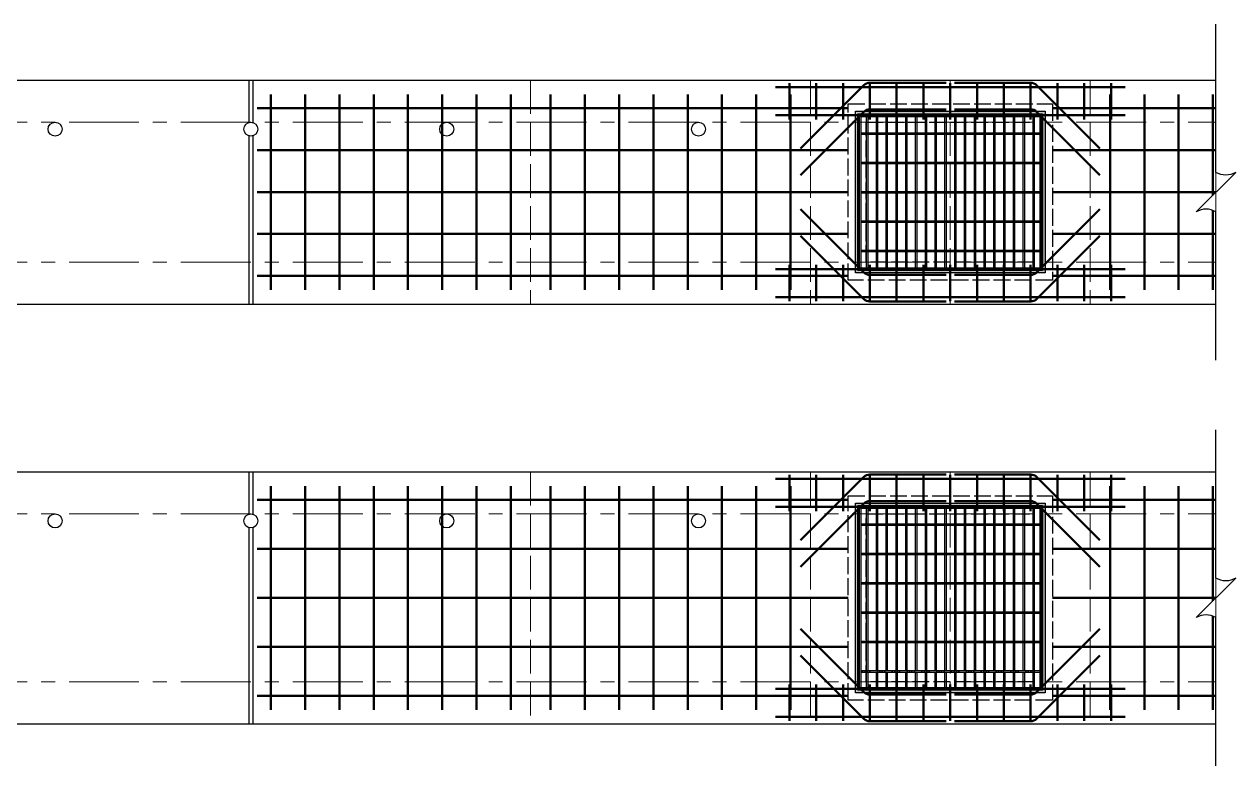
# Model space of a CAD drawing. Extents: x -4891 to 4829, y -5666 to -3242.
# Drawn here: x 4395.8 to 4828.9, y -4103.5 to -3838.5 of the extents above; entities that cross this region are included whole.
import ezdxf

# ---------------------------------------------------------------- set-up
doc = ezdxf.new("R2010")
doc.units = 0
doc.header["$MEASUREMENT"] = 0
doc.linetypes.add('ACAD_ISO02W100', pattern=[15, 12, -3])
doc.linetypes.add('CENTERX2', pattern=[4, 2.5, -0.5, 0.5, -0.5])
for name, color, linetype, lineweight in [('一、1.基本-圖框', 7, 'Continuous', 20), ('二、1.繪圖-既有設施', 8, 'Continuous', 20), ('二、2.繪圖-施作項目', 181, 'Continuous', 30), ('二、5.繪圖-鋼筋', 60, 'Continuous', 50), ('二、6.繪圖-其他施作項目', 35, 'Continuous', 30)]:
    doc.layers.add(name, color=color, linetype=linetype, lineweight=lineweight)
doc.layers.add('一、4.基本-隱藏', color=9, linetype='ACAD_ISO02W100', lineweight=20, plot=False)
doc.layers.add('三、3.文字-註解文字', color=2, linetype='Continuous')
pattern_1 = [(45, (3406.5, -3689.8314), (-2.65165, 2.65165), []), (45, (3407.384, -3689.8314), (-2.65165, 2.65165), []), (45, (3408.2678, -3689.8314), (-2.65165, 2.65165), []), (45, (3409.1517, -3689.8314), (-2.65165, 2.65165), [])]
pattern_2 = [(45, (3291.5, -3829.8314), (-2.65165, 2.65165), []), (45, (3292.384, -3829.8314), (-2.65165, 2.65165), []), (45, (3293.2678, -3829.8314), (-2.65165, 2.65165), []), (45, (3294.1517, -3829.8314), (-2.65165, 2.65165), [])]

msp = doc.modelspace()

# ---------------------------------------------------------------- hatches: boundary and pattern name
at = {"layer": '二、6.繪圖-其他施作項目'}
h = msp.add_hatch(color=256, dxfattribs=at)
h.dxf.hatch_style = 1
h.paths.add_polyline_path([(4692.961, -3927.386), (4760.761, -3927.386), (4760.761, -3869.586), (4692.961, -3869.586)])
h.paths.add_polyline_path([(4693.861, -3870.486), (4759.861, -3870.486), (4759.861, -3926.486), (4693.861, -3926.486)], flags=16)
h = msp.add_hatch(dxfattribs=at)
h.set_pattern_fill('ANSI34', color=256, scale=5)
h.set_pattern_definition(pattern_1)
h.paths.add_polyline_path([(4758.861, -3877.236), (4694.861, -3877.236), (4694.861, -3877.736), (4758.861, -3877.736)])
h = msp.add_hatch(dxfattribs=at)
h.set_pattern_fill('ANSI34', color=256, scale=5)
h.set_pattern_definition(pattern_1)
h.paths.add_polyline_path([(4758.861, -3887.736), (4694.861, -3887.736), (4694.861, -3888.236), (4758.861, -3888.236)])
h = msp.add_hatch(dxfattribs=at)
h.set_pattern_fill('ANSI34', color=256, scale=5)
h.set_pattern_definition(pattern_1)
h.paths.add_polyline_path([(4758.861, -3898.236), (4694.861, -3898.236), (4694.861, -3898.736), (4758.861, -3898.736)])
h = msp.add_hatch(dxfattribs=at)
h.set_pattern_fill('ANSI34', color=256, scale=5)
h.set_pattern_definition(pattern_1)
h.paths.add_polyline_path([(4758.861, -3908.736), (4694.861, -3908.736), (4694.861, -3909.236), (4758.861, -3909.236)])
h = msp.add_hatch(dxfattribs=at)
h.set_pattern_fill('ANSI34', color=256, scale=5)
h.set_pattern_definition(pattern_1)
h.paths.add_polyline_path([(4758.861, -3919.236), (4694.861, -3919.236), (4694.861, -3919.736), (4758.861, -3919.736)])
h = msp.add_hatch(color=256, dxfattribs=at)
h.dxf.hatch_style = 1
h.paths.add_polyline_path([(4692.961, -4077.386), (4760.761, -4077.386), (4760.761, -4009.586), (4692.961, -4009.586)])
h.paths.add_polyline_path([(4693.861, -4010.486), (4759.861, -4010.486), (4759.861, -4076.486), (4693.861, -4076.486)], flags=16)
h = msp.add_hatch(dxfattribs=at)
h.set_pattern_fill('ANSI34', color=256, scale=5)
h.set_pattern_definition(pattern_2)
h.paths.add_polyline_path([(4758.861, -4016.986), (4694.861, -4016.986), (4694.861, -4017.486), (4758.861, -4017.486)])
h = msp.add_hatch(dxfattribs=at)
h.set_pattern_fill('ANSI34', color=256, scale=5)
h.set_pattern_definition(pattern_2)
h.paths.add_polyline_path([(4758.861, -4027.486), (4694.861, -4027.486), (4694.861, -4027.986), (4758.861, -4027.986)])
h = msp.add_hatch(dxfattribs=at)
h.set_pattern_fill('ANSI34', color=256, scale=5)
h.set_pattern_definition(pattern_2)
h.paths.add_polyline_path([(4758.861, -4037.986), (4694.861, -4037.986), (4694.861, -4038.486), (4758.861, -4038.486)])
h = msp.add_hatch(dxfattribs=at)
h.set_pattern_fill('ANSI34', color=256, scale=5)
h.set_pattern_definition(pattern_2)
h.paths.add_polyline_path([(4758.861, -4048.486), (4694.861, -4048.486), (4694.861, -4048.986), (4758.861, -4048.986)])
h = msp.add_hatch(dxfattribs=at)
h.set_pattern_fill('ANSI34', color=256, scale=5)
h.set_pattern_definition(pattern_2)
h.paths.add_polyline_path([(4758.861, -4058.986), (4694.861, -4058.986), (4694.861, -4059.486), (4758.861, -4059.486)])
h = msp.add_hatch(dxfattribs=at)
h.set_pattern_fill('ANSI34', color=256, scale=5)
h.set_pattern_definition(pattern_2)
h.paths.add_polyline_path([(4758.861, -4069.486), (4694.861, -4069.486), (4694.861, -4069.986), (4758.861, -4069.986)])

# ---------------------------------------------------------------- linework, layer by layer
at = {"layer": '一、1.基本-圖框', "linetype": 'Continuous'}
for points in [[(4821.861, -3858.486), (4131.861, -3858.486), (4131.861, -3938.486), (4821.861, -3938.486)], [(4821.861, -3998.486), (4131.861, -3998.486), (4131.861, -4088.486), (4821.861, -4088.486)]]:
    msp.add_lwpolyline(points, close=True, dxfattribs=at)
at = {"layer": '一、4.基本-隱藏'}
for points in [[(4576.861, -3858.486), (4576.861, -3938.486)], [(4676.861, -3858.486), (4676.861, -3938.486)], [(4726.861, -3858.486), (4726.861, -3938.486)], [(4776.861, -3858.486), (4776.861, -3938.486)], [(4576.861, -3998.486), (4576.861, -4088.486)], [(4676.861, -3998.486), (4676.861, -4088.486)], [(4726.861, -3998.486), (4726.861, -4088.486)], [(4776.861, -3998.486), (4776.861, -4088.486)]]:
    msp.add_lwpolyline(points, dxfattribs=at)
at = {"layer": '三、3.文字-註解文字'}
for points in [[(4821.861, -3958.486), (4821.861, -3905.557, 0.2828427), (4814.79, -3905.557), (4828.932, -3891.415, -0.2828427), (4821.861, -3891.415), (4821.861, -3838.486)], [(4821.861, -4103.486), (4821.861, -4050.557, 0.2828427), (4814.79, -4050.557), (4828.932, -4036.415, -0.2828427), (4821.861, -4036.415), (4821.861, -3983.486)]]:
    msp.add_lwpolyline(points, format="xyb", dxfattribs=at)
at = {"layer": '二、1.繪圖-既有設施', "linetype": 'CENTERX2', "ltscale": 10}
for points in [[(4131.861, -3873.486), (4821.861, -3873.486)], [(4131.861, -3923.486), (4821.861, -3923.486)], [(4131.861, -4013.486), (4821.861, -4013.486)], [(4131.861, -4073.486), (4821.861, -4073.486)]]:
    msp.add_lwpolyline(points, dxfattribs=at)
at = {"layer": '二、2.繪圖-施作項目', "linetype": 'Continuous'}
for points in [[(4131.861, -3858.486), (4821.861, -3858.486)], [(4476.111, -3858.486), (4476.111, -3873.601)], [(4477.611, -3858.486), (4477.611, -3873.601)], [(4476.111, -3878.371), (4476.111, -3938.486)], [(4477.611, -3878.371), (4477.611, -3938.486)], [(4131.861, -3938.486), (4821.861, -3938.486)], [(4131.861, -3998.486), (4821.861, -3998.486)], [(4476.111, -3998.486), (4476.111, -4013.601)], [(4477.611, -3998.486), (4477.611, -4013.601)], [(4476.111, -4018.371), (4476.111, -4088.486)], [(4477.611, -4018.371), (4477.611, -4088.486)], [(4131.861, -4088.486), (4821.861, -4088.486)]]:
    msp.add_lwpolyline(points, dxfattribs=at)
at = {"layer": '二、5.繪圖-鋼筋'}
for points in [[(4664.361, -3860.986), (4789.361, -3860.986)], [(4669.361, -3872.486), (4669.361, -3859.486)], [(4678.944, -3872.486), (4678.944, -3859.486)], [(4688.527, -3872.486), (4688.527, -3859.486)], [(4698.111, -3872.486), (4698.111, -3859.486)], [(4707.694, -3872.486), (4707.694, -3859.486)], [(4717.277, -3872.486), (4717.277, -3859.486)], [(4726.861, -3872.486), (4726.861, -3859.486)], [(4736.444, -3872.486), (4736.444, -3859.486)], [(4746.027, -3872.486), (4746.027, -3859.486)], [(4755.611, -3872.486), (4755.611, -3859.486)], [(4765.194, -3872.486), (4765.194, -3859.486)], [(4774.777, -3872.486), (4774.777, -3859.486)], [(4784.361, -3872.486), (4784.361, -3859.486)], [(4484.011, -3863.536), (4484.011, -3933.436)], [(4496.261, -3863.536), (4496.261, -3933.436)], [(4508.511, -3863.536), (4508.511, -3933.436)], [(4520.761, -3863.536), (4520.761, -3933.436)], [(4533.011, -3863.536), (4533.011, -3933.436)], [(4545.261, -3863.536), (4545.261, -3933.436)], [(4557.511, -3863.536), (4557.511, -3933.436)], [(4569.751, -3863.536), (4569.751, -3933.436)], [(4584.011, -3863.536), (4584.011, -3933.436)], [(4596.261, -3863.536), (4596.261, -3933.436)], [(4608.511, -3863.536), (4608.511, -3933.436)], [(4620.761, -3863.536), (4620.761, -3933.436)], [(4633.011, -3863.536), (4633.011, -3933.436)], [(4645.261, -3863.536), (4645.261, -3933.436)], [(4657.511, -3863.536), (4657.511, -3933.436)], [(4669.751, -3863.536), (4669.751, -3933.436)], [(4784.011, -3863.536), (4784.011, -3933.436)], [(4796.261, -3863.536), (4796.261, -3933.436)], [(4808.511, -3863.536), (4808.511, -3933.436)], [(4820.761, -3863.536), (4820.761, -3899.586)], [(4664.361, -3870.986), (4789.361, -3870.986)], [(4820.761, -3905.012), (4820.761, -3933.436)], [(4664.361, -3925.986), (4789.361, -3925.986)], [(4669.361, -3924.486), (4669.361, -3937.486)], [(4678.944, -3924.486), (4678.944, -3937.486)], [(4688.527, -3924.486), (4688.527, -3937.486)], [(4698.111, -3924.486), (4698.111, -3937.486)], [(4707.694, -3924.486), (4707.694, -3937.486)], [(4717.277, -3924.486), (4717.277, -3937.486)], [(4726.861, -3924.486), (4726.861, -3937.486)], [(4736.444, -3924.486), (4736.444, -3937.486)], [(4746.027, -3924.486), (4746.027, -3937.486)], [(4755.611, -3924.486), (4755.611, -3937.486)], [(4765.194, -3924.486), (4765.194, -3937.486)], [(4774.777, -3924.486), (4774.777, -3937.486)], [(4784.361, -3924.486), (4784.361, -3937.486)], [(4664.361, -3935.986), (4789.361, -3935.986)], [(4664.361, -4000.986), (4789.361, -4000.986)], [(4669.361, -4012.486), (4669.361, -3999.486)], [(4678.944, -4012.486), (4678.944, -3999.486)], [(4688.527, -4012.486), (4688.527, -3999.486)], [(4698.111, -4012.486), (4698.111, -3999.486)], [(4707.694, -4012.486), (4707.694, -3999.486)], [(4717.277, -4012.486), (4717.277, -3999.486)], [(4726.861, -4012.486), (4726.861, -3999.486)], [(4736.444, -4012.486), (4736.444, -3999.486)], [(4746.027, -4012.486), (4746.027, -3999.486)], [(4755.611, -4012.486), (4755.611, -3999.486)], [(4765.194, -4012.486), (4765.194, -3999.486)], [(4774.777, -4012.486), (4774.777, -3999.486)], [(4784.361, -4012.486), (4784.361, -3999.486)], [(4484.011, -4003.536), (4484.011, -4083.486)], [(4496.261, -4003.536), (4496.261, -4083.486)], [(4508.511, -4003.536), (4508.511, -4083.486)], [(4520.761, -4003.536), (4520.761, -4083.486)], [(4533.011, -4003.536), (4533.011, -4083.486)], [(4545.261, -4003.536), (4545.261, -4083.486)], [(4557.511, -4003.536), (4557.511, -4083.486)], [(4569.751, -4003.536), (4569.751, -4083.486)], [(4584.011, -4003.536), (4584.011, -4083.486)], [(4596.261, -4003.536), (4596.261, -4083.486)], [(4608.511, -4003.536), (4608.511, -4083.486)], [(4620.761, -4003.536), (4620.761, -4083.486)], [(4633.011, -4003.536), (4633.011, -4083.486)], [(4645.261, -4003.536), (4645.261, -4083.486)], [(4657.511, -4003.536), (4657.511, -4083.486)], [(4669.751, -4003.536), (4669.751, -4083.486)], [(4784.011, -4003.536), (4784.011, -4083.486)], [(4796.261, -4003.536), (4796.261, -4083.486)], [(4808.511, -4003.536), (4808.511, -4083.486)], [(4820.761, -4003.536), (4820.761, -4044.586)], [(4664.361, -4010.986), (4789.361, -4010.986)], [(4820.761, -4050.012), (4820.761, -4083.486)], [(4669.361, -4074.486), (4669.361, -4087.486)], [(4678.944, -4074.486), (4678.944, -4087.486)], [(4688.527, -4074.486), (4688.527, -4087.486)], [(4698.111, -4074.486), (4698.111, -4087.486)], [(4707.694, -4074.486), (4707.694, -4087.486)], [(4717.277, -4074.486), (4717.277, -4087.486)], [(4726.861, -4074.486), (4726.861, -4087.486)], [(4736.444, -4074.486), (4736.444, -4087.486)], [(4746.027, -4074.486), (4746.027, -4087.486)], [(4755.611, -4074.486), (4755.611, -4087.486)], [(4765.194, -4074.486), (4765.194, -4087.486)], [(4774.777, -4074.486), (4774.777, -4087.486)], [(4784.361, -4074.486), (4784.361, -4087.486)], [(4664.361, -4075.986), (4789.361, -4075.986)], [(4664.361, -4085.986), (4789.361, -4085.986)]]:
    msp.add_lwpolyline(points, dxfattribs=at)
for points in [[(4725.361, -3859.406), (4698.103, -3859.406, 0.1989124), (4695.982, -3860.284), (4673.361, -3882.906)], [(4728.361, -3859.406), (4755.618, -3859.406, -0.1989124), (4757.739, -3860.284), (4780.361, -3882.906)], [(4725.361, -3868.906), (4698.103, -3868.906, 0.1989124), (4695.982, -3869.784), (4673.361, -3892.406)], [(4728.361, -3868.906), (4755.618, -3868.906, -0.1989124), (4757.739, -3869.784), (4780.361, -3892.406)], [(4725.361, -3928.066), (4698.103, -3928.066, -0.1989124), (4695.982, -3927.187), (4673.361, -3904.566)], [(4728.361, -3928.066), (4755.618, -3928.066, 0.1989124), (4757.739, -3927.187), (4780.361, -3904.566)], [(4725.361, -3937.566), (4698.103, -3937.566, -0.1989124), (4695.982, -3936.687), (4673.361, -3914.066)], [(4728.361, -3937.566), (4755.618, -3937.566, 0.1989124), (4757.739, -3936.687), (4780.361, -3914.066)], [(4725.361, -3999.406), (4698.103, -3999.406, 0.1989124), (4695.982, -4000.284), (4673.361, -4022.906)], [(4728.361, -3999.406), (4755.618, -3999.406, -0.1989124), (4757.739, -4000.284), (4780.361, -4022.906)], [(4725.361, -4008.906), (4698.103, -4008.906, 0.1989124), (4695.982, -4009.784), (4673.361, -4032.406)], [(4728.361, -4008.906), (4755.618, -4008.906, -0.1989124), (4757.739, -4009.784), (4780.361, -4032.406)], [(4725.361, -4078.066), (4698.103, -4078.066, -0.1989124), (4695.982, -4077.187), (4673.361, -4054.566)], [(4728.361, -4078.066), (4755.618, -4078.066, 0.1989124), (4757.739, -4077.187), (4780.361, -4054.566)], [(4725.361, -4087.566), (4698.103, -4087.566, -0.1989124), (4695.982, -4086.687), (4673.361, -4064.066)], [(4728.361, -4087.566), (4755.618, -4087.566, 0.1989124), (4757.739, -4086.687), (4780.361, -4064.066)]]:
    msp.add_lwpolyline(points, format="xyb", dxfattribs=at)
at = {"layer": '二、5.繪圖-鋼筋', "linetype": 'Continuous'}
for points in [[(4479.111, -3868.523), (4690.361, -3868.523)], [(4763.361, -3868.523), (4821.861, -3868.523)], [(4479.111, -3883.486), (4690.361, -3883.486)], [(4763.361, -3883.486), (4821.861, -3883.486)], [(4479.111, -3898.448), (4690.361, -3898.448)], [(4763.361, -3898.448), (4821.861, -3898.448)], [(4479.111, -3913.411), (4690.361, -3913.411)], [(4763.361, -3913.411), (4821.861, -3913.411)], [(4479.111, -3928.448), (4690.361, -3928.448)], [(4763.361, -3928.448), (4821.861, -3928.448)], [(4479.111, -4008.486), (4690.361, -4008.486)], [(4763.361, -4008.486), (4821.861, -4008.486)], [(4479.111, -4025.986), (4690.361, -4025.986)], [(4763.361, -4025.986), (4821.861, -4025.986)], [(4479.111, -4043.486), (4690.361, -4043.486)], [(4763.361, -4043.486), (4821.861, -4043.486)], [(4479.111, -4060.986), (4690.361, -4060.986)], [(4763.361, -4060.986), (4821.861, -4060.986)], [(4479.111, -4078.486), (4690.361, -4078.486)], [(4763.361, -4078.486), (4821.861, -4078.486)]]:
    msp.add_lwpolyline(points, dxfattribs=at)
at = {"layer": '二、6.繪圖-其他施作項目', "linetype": 'ACAD_ISO02W100', "ltscale": 0.5}
for points in [[(4690.361, -3866.986), (4763.361, -3866.986), (4763.361, -3929.986), (4690.361, -3929.986)], [(4696.861, -3873.486), (4756.861, -3873.486), (4756.861, -3923.486), (4696.861, -3923.486)], [(4690.361, -4006.986), (4763.361, -4006.986), (4763.361, -4079.986), (4690.361, -4079.986)], [(4696.861, -4013.486), (4756.861, -4013.486), (4756.861, -4073.486), (4696.861, -4073.486)]]:
    msp.add_lwpolyline(points, close=True, dxfattribs=at)
at = {"layer": '二、6.繪圖-其他施作項目'}
for points in [[(4692.961, -3869.586), (4760.761, -3869.586), (4760.761, -3927.386), (4692.961, -3927.386)], [(4693.861, -3870.486), (4759.861, -3870.486), (4759.861, -3926.486), (4693.861, -3926.486)], [(4694.361, -3870.986), (4759.361, -3870.986), (4759.361, -3925.986), (4694.361, -3925.986)], [(4692.961, -4009.586), (4760.761, -4009.586), (4760.761, -4077.386), (4692.961, -4077.386)], [(4693.861, -4010.486), (4759.861, -4010.486), (4759.861, -4076.486), (4693.861, -4076.486)], [(4694.361, -4010.986), (4759.361, -4010.986), (4759.361, -4075.986), (4694.361, -4075.986)]]:
    msp.add_lwpolyline(points, close=True, dxfattribs=at)
for points in [[(4694.361, -3870.986), (4759.361, -3870.986)], [(4694.361, -3870.986), (4694.361, -3925.986)], [(4694.861, -3870.986), (4694.861, -3925.986)], [(4694.861, -3871.486), (4758.861, -3871.486)], [(4696.861, -3871.486), (4696.861, -3877.236)], [(4697.361, -3871.486), (4697.361, -3877.236)], [(4700.361, -3871.486), (4700.361, -3877.236)], [(4700.861, -3871.486), (4700.861, -3877.236)], [(4703.861, -3871.486), (4703.861, -3877.236)], [(4704.361, -3871.486), (4704.361, -3877.236)], [(4707.361, -3871.486), (4707.361, -3877.236)], [(4707.861, -3871.486), (4707.861, -3877.236)], [(4710.861, -3871.486), (4710.861, -3877.236)], [(4711.361, -3871.486), (4711.361, -3877.236)], [(4714.361, -3871.486), (4714.361, -3877.236)], [(4714.861, -3871.486), (4714.861, -3877.236)], [(4717.861, -3871.486), (4717.861, -3877.236)], [(4718.361, -3871.486), (4718.361, -3877.236)], [(4721.361, -3871.486), (4721.361, -3877.236)], [(4721.861, -3871.486), (4721.861, -3877.236)], [(4724.861, -3871.486), (4724.861, -3877.236)], [(4725.361, -3871.486), (4725.361, -3877.236)], [(4728.361, -3871.486), (4728.361, -3877.236)], [(4728.861, -3871.486), (4728.861, -3877.236)], [(4731.861, -3871.486), (4731.861, -3877.236)], [(4732.361, -3871.486), (4732.361, -3877.236)], [(4735.361, -3871.486), (4735.361, -3877.236)], [(4735.861, -3871.486), (4735.861, -3877.236)], [(4738.861, -3871.486), (4738.861, -3877.236)], [(4739.361, -3871.486), (4739.361, -3877.236)], [(4742.361, -3871.486), (4742.361, -3877.236)], [(4742.861, -3871.486), (4742.861, -3877.236)], [(4745.861, -3871.486), (4745.861, -3877.236)], [(4746.361, -3871.486), (4746.361, -3877.236)], [(4749.361, -3871.486), (4749.361, -3877.236)], [(4749.861, -3871.486), (4749.861, -3877.236)], [(4752.861, -3871.486), (4752.861, -3877.236)], [(4753.361, -3871.486), (4753.361, -3877.236)], [(4756.361, -3871.486), (4756.361, -3877.236)], [(4756.861, -3871.486), (4756.861, -3877.236)], [(4758.861, -3870.986), (4758.861, -3925.986)], [(4759.361, -3870.986), (4759.361, -3925.986)], [(4694.861, -3877.236), (4758.861, -3877.236)], [(4694.861, -3877.736), (4758.861, -3877.736)], [(4696.861, -3877.736), (4696.861, -3887.736)], [(4697.361, -3877.736), (4697.361, -3887.736)], [(4700.361, -3877.736), (4700.361, -3887.736)], [(4700.861, -3877.736), (4700.861, -3887.736)], [(4703.861, -3877.736), (4703.861, -3887.736)], [(4704.361, -3877.736), (4704.361, -3887.736)], [(4707.361, -3877.736), (4707.361, -3887.736)], [(4707.861, -3877.736), (4707.861, -3887.736)], [(4710.861, -3877.736), (4710.861, -3887.736)], [(4711.361, -3877.736), (4711.361, -3887.736)], [(4714.361, -3877.736), (4714.361, -3887.736)], [(4714.861, -3877.736), (4714.861, -3887.736)], [(4717.861, -3877.736), (4717.861, -3887.736)], [(4718.361, -3877.736), (4718.361, -3887.736)], [(4721.361, -3877.736), (4721.361, -3887.736)], [(4721.861, -3877.736), (4721.861, -3887.736)], [(4724.861, -3877.736), (4724.861, -3887.736)], [(4725.361, -3877.736), (4725.361, -3887.736)], [(4728.361, -3877.736), (4728.361, -3887.736)], [(4728.861, -3877.736), (4728.861, -3887.736)], [(4731.861, -3877.736), (4731.861, -3887.736)], [(4732.361, -3877.736), (4732.361, -3887.736)], [(4735.361, -3877.736), (4735.361, -3887.736)], [(4735.861, -3877.736), (4735.861, -3887.736)], [(4738.861, -3877.736), (4738.861, -3887.736)], [(4739.361, -3877.736), (4739.361, -3887.736)], [(4742.361, -3877.736), (4742.361, -3887.736)], [(4742.861, -3877.736), (4742.861, -3887.736)], [(4745.861, -3877.736), (4745.861, -3887.736)], [(4746.361, -3877.736), (4746.361, -3887.736)], [(4749.361, -3877.736), (4749.361, -3887.736)], [(4749.861, -3877.736), (4749.861, -3887.736)], [(4752.861, -3877.736), (4752.861, -3887.736)], [(4753.361, -3877.736), (4753.361, -3887.736)], [(4756.361, -3877.736), (4756.361, -3887.736)], [(4756.861, -3877.736), (4756.861, -3887.736)], [(4694.861, -3887.736), (4758.861, -3887.736)], [(4694.861, -3888.236), (4758.861, -3888.236)], [(4696.861, -3888.236), (4696.861, -3898.236)], [(4697.361, -3888.236), (4697.361, -3898.236)], [(4700.361, -3888.236), (4700.361, -3898.236)], [(4700.861, -3888.236), (4700.861, -3898.236)], [(4703.861, -3888.236), (4703.861, -3898.236)], [(4704.361, -3888.236), (4704.361, -3898.236)], [(4707.361, -3888.236), (4707.361, -3898.236)], [(4707.861, -3888.236), (4707.861, -3898.236)], [(4710.861, -3888.236), (4710.861, -3898.236)], [(4711.361, -3888.236), (4711.361, -3898.236)], [(4714.361, -3888.236), (4714.361, -3898.236)], [(4714.861, -3888.236), (4714.861, -3898.236)], [(4717.861, -3888.236), (4717.861, -3898.236)], [(4718.361, -3888.236), (4718.361, -3898.236)], [(4721.361, -3888.236), (4721.361, -3898.236)], [(4721.861, -3888.236), (4721.861, -3898.236)], [(4724.861, -3888.236), (4724.861, -3898.236)], [(4725.361, -3888.236), (4725.361, -3898.236)], [(4728.361, -3888.236), (4728.361, -3898.236)], [(4728.861, -3888.236), (4728.861, -3898.236)], [(4731.861, -3888.236), (4731.861, -3898.236)], [(4732.361, -3888.236), (4732.361, -3898.236)], [(4735.361, -3888.236), (4735.361, -3898.236)], [(4735.861, -3888.236), (4735.861, -3898.236)], [(4738.861, -3888.236), (4738.861, -3898.236)], [(4739.361, -3888.236), (4739.361, -3898.236)], [(4742.361, -3888.236), (4742.361, -3898.236)], [(4742.861, -3888.236), (4742.861, -3898.236)], [(4745.861, -3888.236), (4745.861, -3898.236)], [(4746.361, -3888.236), (4746.361, -3898.236)], [(4749.361, -3888.236), (4749.361, -3898.236)], [(4749.861, -3888.236), (4749.861, -3898.236)], [(4752.861, -3888.236), (4752.861, -3898.236)], [(4753.361, -3888.236), (4753.361, -3898.236)], [(4756.361, -3888.236), (4756.361, -3898.236)], [(4756.861, -3888.236), (4756.861, -3898.236)], [(4694.861, -3898.236), (4758.861, -3898.236)], [(4694.861, -3898.736), (4758.861, -3898.736)], [(4696.861, -3898.736), (4696.861, -3908.736)], [(4697.361, -3898.736), (4697.361, -3908.736)], [(4700.361, -3898.736), (4700.361, -3908.736)], [(4700.861, -3898.736), (4700.861, -3908.736)], [(4703.861, -3898.736), (4703.861, -3908.736)], [(4704.361, -3898.736), (4704.361, -3908.736)], [(4707.361, -3898.736), (4707.361, -3908.736)], [(4707.861, -3898.736), (4707.861, -3908.736)], [(4710.861, -3898.736), (4710.861, -3908.736)], [(4711.361, -3898.736), (4711.361, -3908.736)], [(4714.361, -3898.736), (4714.361, -3908.736)], [(4714.861, -3898.736), (4714.861, -3908.736)], [(4717.861, -3898.736), (4717.861, -3908.736)], [(4718.361, -3898.736), (4718.361, -3908.736)], [(4721.361, -3898.736), (4721.361, -3908.736)], [(4721.861, -3898.736), (4721.861, -3908.736)], [(4724.861, -3898.736), (4724.861, -3908.736)], [(4725.361, -3898.736), (4725.361, -3908.736)], [(4728.361, -3898.736), (4728.361, -3908.736)], [(4728.861, -3898.736), (4728.861, -3908.736)], [(4731.861, -3898.736), (4731.861, -3908.736)], [(4732.361, -3898.736), (4732.361, -3908.736)], [(4735.361, -3898.736), (4735.361, -3908.736)], [(4735.861, -3898.736), (4735.861, -3908.736)], [(4738.861, -3898.736), (4738.861, -3908.736)], [(4739.361, -3898.736), (4739.361, -3908.736)], [(4742.361, -3898.736), (4742.361, -3908.736)], [(4742.861, -3898.736), (4742.861, -3908.736)], [(4745.861, -3898.736), (4745.861, -3908.736)], [(4746.361, -3898.736), (4746.361, -3908.736)], [(4749.361, -3898.736), (4749.361, -3908.736)], [(4749.861, -3898.736), (4749.861, -3908.736)], [(4752.861, -3898.736), (4752.861, -3908.736)], [(4753.361, -3898.736), (4753.361, -3908.736)], [(4756.361, -3898.736), (4756.361, -3908.736)], [(4756.861, -3898.736), (4756.861, -3908.736)], [(4694.861, -3908.736), (4758.861, -3908.736)], [(4694.861, -3909.236), (4758.861, -3909.236)], [(4696.861, -3909.236), (4696.861, -3919.236)], [(4697.361, -3909.236), (4697.361, -3919.236)], [(4700.361, -3909.236), (4700.361, -3919.236)], [(4700.861, -3909.236), (4700.861, -3919.236)], [(4703.861, -3909.236), (4703.861, -3919.236)], [(4704.361, -3909.236), (4704.361, -3919.236)], [(4707.361, -3909.236), (4707.361, -3919.236)], [(4707.861, -3909.236), (4707.861, -3919.236)], [(4710.861, -3909.236), (4710.861, -3919.236)], [(4711.361, -3909.236), (4711.361, -3919.236)], [(4714.361, -3909.236), (4714.361, -3919.236)], [(4714.861, -3909.236), (4714.861, -3919.236)], [(4717.861, -3909.236), (4717.861, -3919.236)], [(4718.361, -3909.236), (4718.361, -3919.236)], [(4721.361, -3909.236), (4721.361, -3919.236)], [(4721.861, -3909.236), (4721.861, -3919.236)], [(4724.861, -3909.236), (4724.861, -3919.236)], [(4725.361, -3909.236), (4725.361, -3919.236)], [(4728.361, -3909.236), (4728.361, -3919.236)], [(4728.861, -3909.236), (4728.861, -3919.236)], [(4731.861, -3909.236), (4731.861, -3919.236)], [(4732.361, -3909.236), (4732.361, -3919.236)], [(4735.361, -3909.236), (4735.361, -3919.236)], [(4735.861, -3909.236), (4735.861, -3919.236)], [(4738.861, -3909.236), (4738.861, -3919.236)], [(4739.361, -3909.236), (4739.361, -3919.236)], [(4742.361, -3909.236), (4742.361, -3919.236)], [(4742.861, -3909.236), (4742.861, -3919.236)], [(4745.861, -3909.236), (4745.861, -3919.236)], [(4746.361, -3909.236), (4746.361, -3919.236)], [(4749.361, -3909.236), (4749.361, -3919.236)], [(4749.861, -3909.236), (4749.861, -3919.236)], [(4752.861, -3909.236), (4752.861, -3919.236)], [(4753.361, -3909.236), (4753.361, -3919.236)], [(4756.361, -3909.236), (4756.361, -3919.236)], [(4756.861, -3909.236), (4756.861, -3919.236)], [(4694.861, -3919.236), (4758.861, -3919.236)], [(4694.861, -3919.736), (4758.861, -3919.736)], [(4696.861, -3919.736), (4696.861, -3925.486)], [(4697.361, -3919.736), (4697.361, -3925.486)], [(4700.361, -3919.736), (4700.361, -3925.486)], [(4700.861, -3919.736), (4700.861, -3925.486)], [(4703.861, -3919.736), (4703.861, -3925.486)], [(4704.361, -3919.736), (4704.361, -3925.486)], [(4707.361, -3919.736), (4707.361, -3925.486)], [(4707.861, -3919.736), (4707.861, -3925.486)], [(4710.861, -3919.736), (4710.861, -3925.486)], [(4711.361, -3919.736), (4711.361, -3925.486)], [(4714.361, -3919.736), (4714.361, -3925.486)], [(4714.861, -3919.736), (4714.861, -3925.486)], [(4717.861, -3919.736), (4717.861, -3925.486)], [(4718.361, -3919.736), (4718.361, -3925.486)], [(4721.361, -3919.736), (4721.361, -3925.486)], [(4721.861, -3919.736), (4721.861, -3925.486)], [(4724.861, -3919.736), (4724.861, -3925.486)], [(4725.361, -3919.736), (4725.361, -3925.486)], [(4728.361, -3919.736), (4728.361, -3925.486)], [(4728.861, -3919.736), (4728.861, -3925.486)], [(4731.861, -3919.736), (4731.861, -3925.486)], [(4732.361, -3919.736), (4732.361, -3925.486)], [(4735.361, -3919.736), (4735.361, -3925.486)], [(4735.861, -3919.736), (4735.861, -3925.486)], [(4738.861, -3919.736), (4738.861, -3925.486)], [(4739.361, -3919.736), (4739.361, -3925.486)], [(4742.361, -3919.736), (4742.361, -3925.486)], [(4742.861, -3919.736), (4742.861, -3925.486)], [(4745.861, -3919.736), (4745.861, -3925.486)], [(4746.361, -3919.736), (4746.361, -3925.486)], [(4749.361, -3919.736), (4749.361, -3925.486)], [(4749.861, -3919.736), (4749.861, -3925.486)], [(4752.861, -3919.736), (4752.861, -3925.486)], [(4753.361, -3919.736), (4753.361, -3925.486)], [(4756.361, -3919.736), (4756.361, -3925.486)], [(4756.861, -3919.736), (4756.861, -3925.486)], [(4694.361, -3925.986), (4759.361, -3925.986)], [(4694.861, -3925.486), (4758.861, -3925.486)], [(4694.361, -4010.986), (4759.361, -4010.986)], [(4694.361, -4010.986), (4694.361, -4075.986)], [(4694.861, -4010.986), (4694.861, -4075.986)], [(4694.861, -4011.486), (4758.861, -4011.486)], [(4696.861, -4011.486), (4696.861, -4016.986)], [(4697.361, -4011.486), (4697.361, -4016.986)], [(4700.361, -4011.486), (4700.361, -4016.986)], [(4700.861, -4011.486), (4700.861, -4016.986)], [(4703.861, -4011.486), (4703.861, -4016.986)], [(4704.361, -4011.486), (4704.361, -4016.986)], [(4707.361, -4011.486), (4707.361, -4016.986)], [(4707.861, -4011.486), (4707.861, -4016.986)], [(4710.861, -4011.486), (4710.861, -4016.986)], [(4711.361, -4011.486), (4711.361, -4016.986)], [(4714.361, -4011.486), (4714.361, -4016.986)], [(4714.861, -4011.486), (4714.861, -4016.986)], [(4717.861, -4011.486), (4717.861, -4016.986)], [(4718.361, -4011.486), (4718.361, -4016.986)], [(4721.361, -4011.486), (4721.361, -4016.986)], [(4721.861, -4011.486), (4721.861, -4016.986)], [(4724.861, -4011.486), (4724.861, -4016.986)], [(4725.361, -4011.486), (4725.361, -4016.986)], [(4728.361, -4011.486), (4728.361, -4016.986)], [(4728.861, -4011.486), (4728.861, -4016.986)], [(4731.861, -4011.486), (4731.861, -4016.986)], [(4732.361, -4011.486), (4732.361, -4016.986)], [(4735.361, -4011.486), (4735.361, -4016.986)], [(4735.861, -4011.486), (4735.861, -4016.986)], [(4738.861, -4011.486), (4738.861, -4016.986)], [(4739.361, -4011.486), (4739.361, -4016.986)], [(4742.361, -4011.486), (4742.361, -4016.986)], [(4742.861, -4011.486), (4742.861, -4016.986)], [(4745.861, -4011.486), (4745.861, -4016.986)], [(4746.361, -4011.486), (4746.361, -4016.986)], [(4749.361, -4011.486), (4749.361, -4016.986)], [(4749.861, -4011.486), (4749.861, -4016.986)], [(4752.861, -4011.486), (4752.861, -4016.986)], [(4753.361, -4011.486), (4753.361, -4016.986)], [(4756.361, -4011.486), (4756.361, -4016.986)], [(4756.861, -4011.486), (4756.861, -4016.986)], [(4758.861, -4010.986), (4758.861, -4075.986)], [(4759.361, -4010.986), (4759.361, -4075.986)], [(4694.861, -4016.986), (4758.861, -4016.986)], [(4694.861, -4017.486), (4758.861, -4017.486)], [(4696.861, -4017.486), (4696.861, -4027.486)], [(4697.361, -4017.486), (4697.361, -4027.486)], [(4700.361, -4017.486), (4700.361, -4027.486)], [(4700.861, -4017.486), (4700.861, -4027.486)], [(4703.861, -4017.486), (4703.861, -4027.486)], [(4704.361, -4017.486), (4704.361, -4027.486)], [(4707.361, -4017.486), (4707.361, -4027.486)], [(4707.861, -4017.486), (4707.861, -4027.486)], [(4710.861, -4017.486), (4710.861, -4027.486)], [(4711.361, -4017.486), (4711.361, -4027.486)], [(4714.361, -4017.486), (4714.361, -4027.486)], [(4714.861, -4017.486), (4714.861, -4027.486)], [(4717.861, -4017.486), (4717.861, -4027.486)], [(4718.361, -4017.486), (4718.361, -4027.486)], [(4721.361, -4017.486), (4721.361, -4027.486)], [(4721.861, -4017.486), (4721.861, -4027.486)], [(4724.861, -4017.486), (4724.861, -4027.486)], [(4725.361, -4017.486), (4725.361, -4027.486)], [(4728.361, -4017.486), (4728.361, -4027.486)], [(4728.861, -4017.486), (4728.861, -4027.486)], [(4731.861, -4017.486), (4731.861, -4027.486)], [(4732.361, -4017.486), (4732.361, -4027.486)], [(4735.361, -4017.486), (4735.361, -4027.486)], [(4735.861, -4017.486), (4735.861, -4027.486)], [(4738.861, -4017.486), (4738.861, -4027.486)], [(4739.361, -4017.486), (4739.361, -4027.486)], [(4742.361, -4017.486), (4742.361, -4027.486)], [(4742.861, -4017.486), (4742.861, -4027.486)], [(4745.861, -4017.486), (4745.861, -4027.486)], [(4746.361, -4017.486), (4746.361, -4027.486)], [(4749.361, -4017.486), (4749.361, -4027.486)], [(4749.861, -4017.486), (4749.861, -4027.486)], [(4752.861, -4017.486), (4752.861, -4027.486)], [(4753.361, -4017.486), (4753.361, -4027.486)], [(4756.361, -4017.486), (4756.361, -4027.486)], [(4756.861, -4017.486), (4756.861, -4027.486)], [(4694.861, -4027.486), (4758.861, -4027.486)], [(4694.861, -4027.986), (4758.861, -4027.986)], [(4696.861, -4027.986), (4696.861, -4037.986)], [(4697.361, -4027.986), (4697.361, -4037.986)], [(4700.361, -4027.986), (4700.361, -4037.986)], [(4700.861, -4027.986), (4700.861, -4037.986)], [(4703.861, -4027.986), (4703.861, -4037.986)], [(4704.361, -4027.986), (4704.361, -4037.986)], [(4707.361, -4027.986), (4707.361, -4037.986)], [(4707.861, -4027.986), (4707.861, -4037.986)], [(4710.861, -4027.986), (4710.861, -4037.986)], [(4711.361, -4027.986), (4711.361, -4037.986)], [(4714.361, -4027.986), (4714.361, -4037.986)], [(4714.861, -4027.986), (4714.861, -4037.986)], [(4717.861, -4027.986), (4717.861, -4037.986)], [(4718.361, -4027.986), (4718.361, -4037.986)], [(4721.361, -4027.986), (4721.361, -4037.986)], [(4721.861, -4027.986), (4721.861, -4037.986)], [(4724.861, -4027.986), (4724.861, -4037.986)], [(4725.361, -4027.986), (4725.361, -4037.986)], [(4728.361, -4027.986), (4728.361, -4037.986)], [(4728.861, -4027.986), (4728.861, -4037.986)], [(4731.861, -4027.986), (4731.861, -4037.986)], [(4732.361, -4027.986), (4732.361, -4037.986)], [(4735.361, -4027.986), (4735.361, -4037.986)], [(4735.861, -4027.986), (4735.861, -4037.986)], [(4738.861, -4027.986), (4738.861, -4037.986)], [(4739.361, -4027.986), (4739.361, -4037.986)], [(4742.361, -4027.986), (4742.361, -4037.986)], [(4742.861, -4027.986), (4742.861, -4037.986)], [(4745.861, -4027.986), (4745.861, -4037.986)], [(4746.361, -4027.986), (4746.361, -4037.986)], [(4749.361, -4027.986), (4749.361, -4037.986)], [(4749.861, -4027.986), (4749.861, -4037.986)], [(4752.861, -4027.986), (4752.861, -4037.986)], [(4753.361, -4027.986), (4753.361, -4037.986)], [(4756.361, -4027.986), (4756.361, -4037.986)], [(4756.861, -4027.986), (4756.861, -4037.986)], [(4694.861, -4037.986), (4758.861, -4037.986)], [(4694.861, -4038.486), (4758.861, -4038.486)], [(4696.861, -4038.486), (4696.861, -4048.486)], [(4697.361, -4038.486), (4697.361, -4048.486)], [(4700.361, -4038.486), (4700.361, -4048.486)], [(4700.861, -4038.486), (4700.861, -4048.486)], [(4703.861, -4038.486), (4703.861, -4048.486)], [(4704.361, -4038.486), (4704.361, -4048.486)], [(4707.361, -4038.486), (4707.361, -4048.486)], [(4707.861, -4038.486), (4707.861, -4048.486)], [(4710.861, -4038.486), (4710.861, -4048.486)], [(4711.361, -4038.486), (4711.361, -4048.486)], [(4714.361, -4038.486), (4714.361, -4048.486)], [(4714.861, -4038.486), (4714.861, -4048.486)], [(4717.861, -4038.486), (4717.861, -4048.486)], [(4718.361, -4038.486), (4718.361, -4048.486)], [(4721.361, -4038.486), (4721.361, -4048.486)], [(4721.861, -4038.486), (4721.861, -4048.486)], [(4724.861, -4038.486), (4724.861, -4048.486)], [(4725.361, -4038.486), (4725.361, -4048.486)], [(4728.361, -4038.486), (4728.361, -4048.486)], [(4728.861, -4038.486), (4728.861, -4048.486)], [(4731.861, -4038.486), (4731.861, -4048.486)], [(4732.361, -4038.486), (4732.361, -4048.486)], [(4735.361, -4038.486), (4735.361, -4048.486)], [(4735.861, -4038.486), (4735.861, -4048.486)], [(4738.861, -4038.486), (4738.861, -4048.486)], [(4739.361, -4038.486), (4739.361, -4048.486)], [(4742.361, -4038.486), (4742.361, -4048.486)], [(4742.861, -4038.486), (4742.861, -4048.486)], [(4745.861, -4038.486), (4745.861, -4048.486)], [(4746.361, -4038.486), (4746.361, -4048.486)], [(4749.361, -4038.486), (4749.361, -4048.486)], [(4749.861, -4038.486), (4749.861, -4048.486)], [(4752.861, -4038.486), (4752.861, -4048.486)], [(4753.361, -4038.486), (4753.361, -4048.486)], [(4756.361, -4038.486), (4756.361, -4048.486)], [(4756.861, -4038.486), (4756.861, -4048.486)], [(4694.861, -4048.486), (4758.861, -4048.486)], [(4694.861, -4048.986), (4758.861, -4048.986)], [(4696.861, -4048.986), (4696.861, -4058.986)], [(4697.361, -4048.986), (4697.361, -4058.986)], [(4700.361, -4048.986), (4700.361, -4058.986)], [(4700.861, -4048.986), (4700.861, -4058.986)], [(4703.861, -4048.986), (4703.861, -4058.986)], [(4704.361, -4048.986), (4704.361, -4058.986)], [(4707.361, -4048.986), (4707.361, -4058.986)], [(4707.861, -4048.986), (4707.861, -4058.986)], [(4710.861, -4048.986), (4710.861, -4058.986)], [(4711.361, -4048.986), (4711.361, -4058.986)], [(4714.361, -4048.986), (4714.361, -4058.986)], [(4714.861, -4048.986), (4714.861, -4058.986)], [(4717.861, -4048.986), (4717.861, -4058.986)], [(4718.361, -4048.986), (4718.361, -4058.986)], [(4721.361, -4048.986), (4721.361, -4058.986)], [(4721.861, -4048.986), (4721.861, -4058.986)], [(4724.861, -4048.986), (4724.861, -4058.986)], [(4725.361, -4048.986), (4725.361, -4058.986)], [(4728.361, -4048.986), (4728.361, -4058.986)], [(4728.861, -4048.986), (4728.861, -4058.986)], [(4731.861, -4048.986), (4731.861, -4058.986)], [(4732.361, -4048.986), (4732.361, -4058.986)], [(4735.361, -4048.986), (4735.361, -4058.986)], [(4735.861, -4048.986), (4735.861, -4058.986)], [(4738.861, -4048.986), (4738.861, -4058.986)], [(4739.361, -4048.986), (4739.361, -4058.986)], [(4742.361, -4048.986), (4742.361, -4058.986)], [(4742.861, -4048.986), (4742.861, -4058.986)], [(4745.861, -4048.986), (4745.861, -4058.986)], [(4746.361, -4048.986), (4746.361, -4058.986)], [(4749.361, -4048.986), (4749.361, -4058.986)], [(4749.861, -4048.986), (4749.861, -4058.986)], [(4752.861, -4048.986), (4752.861, -4058.986)], [(4753.361, -4048.986), (4753.361, -4058.986)], [(4756.361, -4048.986), (4756.361, -4058.986)], [(4756.861, -4048.986), (4756.861, -4058.986)], [(4694.861, -4058.986), (4758.861, -4058.986)], [(4694.861, -4059.486), (4758.861, -4059.486)], [(4696.861, -4059.486), (4696.861, -4069.486)], [(4697.361, -4059.486), (4697.361, -4069.486)], [(4700.361, -4059.486), (4700.361, -4069.486)], [(4700.861, -4059.486), (4700.861, -4069.486)], [(4703.861, -4059.486), (4703.861, -4069.486)], [(4704.361, -4059.486), (4704.361, -4069.486)], [(4707.361, -4059.486), (4707.361, -4069.486)], [(4707.861, -4059.486), (4707.861, -4069.486)], [(4710.861, -4059.486), (4710.861, -4069.486)], [(4711.361, -4059.486), (4711.361, -4069.486)], [(4714.361, -4059.486), (4714.361, -4069.486)], [(4714.861, -4059.486), (4714.861, -4069.486)], [(4717.861, -4059.486), (4717.861, -4069.486)], [(4718.361, -4059.486), (4718.361, -4069.486)], [(4721.361, -4059.486), (4721.361, -4069.486)], [(4721.861, -4059.486), (4721.861, -4069.486)], [(4724.861, -4059.486), (4724.861, -4069.486)], [(4725.361, -4059.486), (4725.361, -4069.486)], [(4728.361, -4059.486), (4728.361, -4069.486)], [(4728.861, -4059.486), (4728.861, -4069.486)], [(4731.861, -4059.486), (4731.861, -4069.486)], [(4732.361, -4059.486), (4732.361, -4069.486)], [(4735.361, -4059.486), (4735.361, -4069.486)], [(4735.861, -4059.486), (4735.861, -4069.486)], [(4738.861, -4059.486), (4738.861, -4069.486)], [(4739.361, -4059.486), (4739.361, -4069.486)], [(4742.361, -4059.486), (4742.361, -4069.486)], [(4742.861, -4059.486), (4742.861, -4069.486)], [(4745.861, -4059.486), (4745.861, -4069.486)], [(4746.361, -4059.486), (4746.361, -4069.486)], [(4749.361, -4059.486), (4749.361, -4069.486)], [(4749.861, -4059.486), (4749.861, -4069.486)], [(4752.861, -4059.486), (4752.861, -4069.486)], [(4753.361, -4059.486), (4753.361, -4069.486)], [(4756.361, -4059.486), (4756.361, -4069.486)], [(4756.861, -4059.486), (4756.861, -4069.486)], [(4694.861, -4069.486), (4758.861, -4069.486)], [(4694.861, -4069.986), (4758.861, -4069.986)], [(4696.861, -4069.986), (4696.861, -4075.486)], [(4697.361, -4069.986), (4697.361, -4075.486)], [(4700.361, -4069.986), (4700.361, -4075.486)], [(4700.861, -4069.986), (4700.861, -4075.486)], [(4703.861, -4069.986), (4703.861, -4075.486)], [(4704.361, -4069.986), (4704.361, -4075.486)], [(4707.361, -4069.986), (4707.361, -4075.486)], [(4707.861, -4069.986), (4707.861, -4075.486)], [(4710.861, -4069.986), (4710.861, -4075.486)], [(4711.361, -4069.986), (4711.361, -4075.486)], [(4714.361, -4069.986), (4714.361, -4075.486)], [(4714.861, -4069.986), (4714.861, -4075.486)], [(4717.861, -4069.986), (4717.861, -4075.486)], [(4718.361, -4069.986), (4718.361, -4075.486)], [(4721.361, -4069.986), (4721.361, -4075.486)], [(4721.861, -4069.986), (4721.861, -4075.486)], [(4724.861, -4069.986), (4724.861, -4075.486)], [(4725.361, -4069.986), (4725.361, -4075.486)], [(4728.361, -4069.986), (4728.361, -4075.486)], [(4728.861, -4069.986), (4728.861, -4075.486)], [(4731.861, -4069.986), (4731.861, -4075.486)], [(4732.361, -4069.986), (4732.361, -4075.486)], [(4735.361, -4069.986), (4735.361, -4075.486)], [(4735.861, -4069.986), (4735.861, -4075.486)], [(4738.861, -4069.986), (4738.861, -4075.486)], [(4739.361, -4069.986), (4739.361, -4075.486)], [(4742.361, -4069.986), (4742.361, -4075.486)], [(4742.861, -4069.986), (4742.861, -4075.486)], [(4745.861, -4069.986), (4745.861, -4075.486)], [(4746.361, -4069.986), (4746.361, -4075.486)], [(4749.361, -4069.986), (4749.361, -4075.486)], [(4749.861, -4069.986), (4749.861, -4075.486)], [(4752.861, -4069.986), (4752.861, -4075.486)], [(4753.361, -4069.986), (4753.361, -4075.486)], [(4756.361, -4069.986), (4756.361, -4075.486)], [(4756.861, -4069.986), (4756.861, -4075.486)], [(4694.361, -4075.986), (4759.361, -4075.986)], [(4694.861, -4075.486), (4758.861, -4075.486)]]:
    msp.add_lwpolyline(points, dxfattribs=at)
for centre in [(4406.861, -3875.986), (4476.861, -3875.986), (4546.861, -3875.986), (4636.861, -3875.986), (4406.861, -4015.986), (4476.861, -4015.986), (4546.861, -4015.986), (4636.861, -4015.986)]:
    msp.add_circle(centre, 2.5, dxfattribs=at)

doc.saveas('drawing.dxf')
